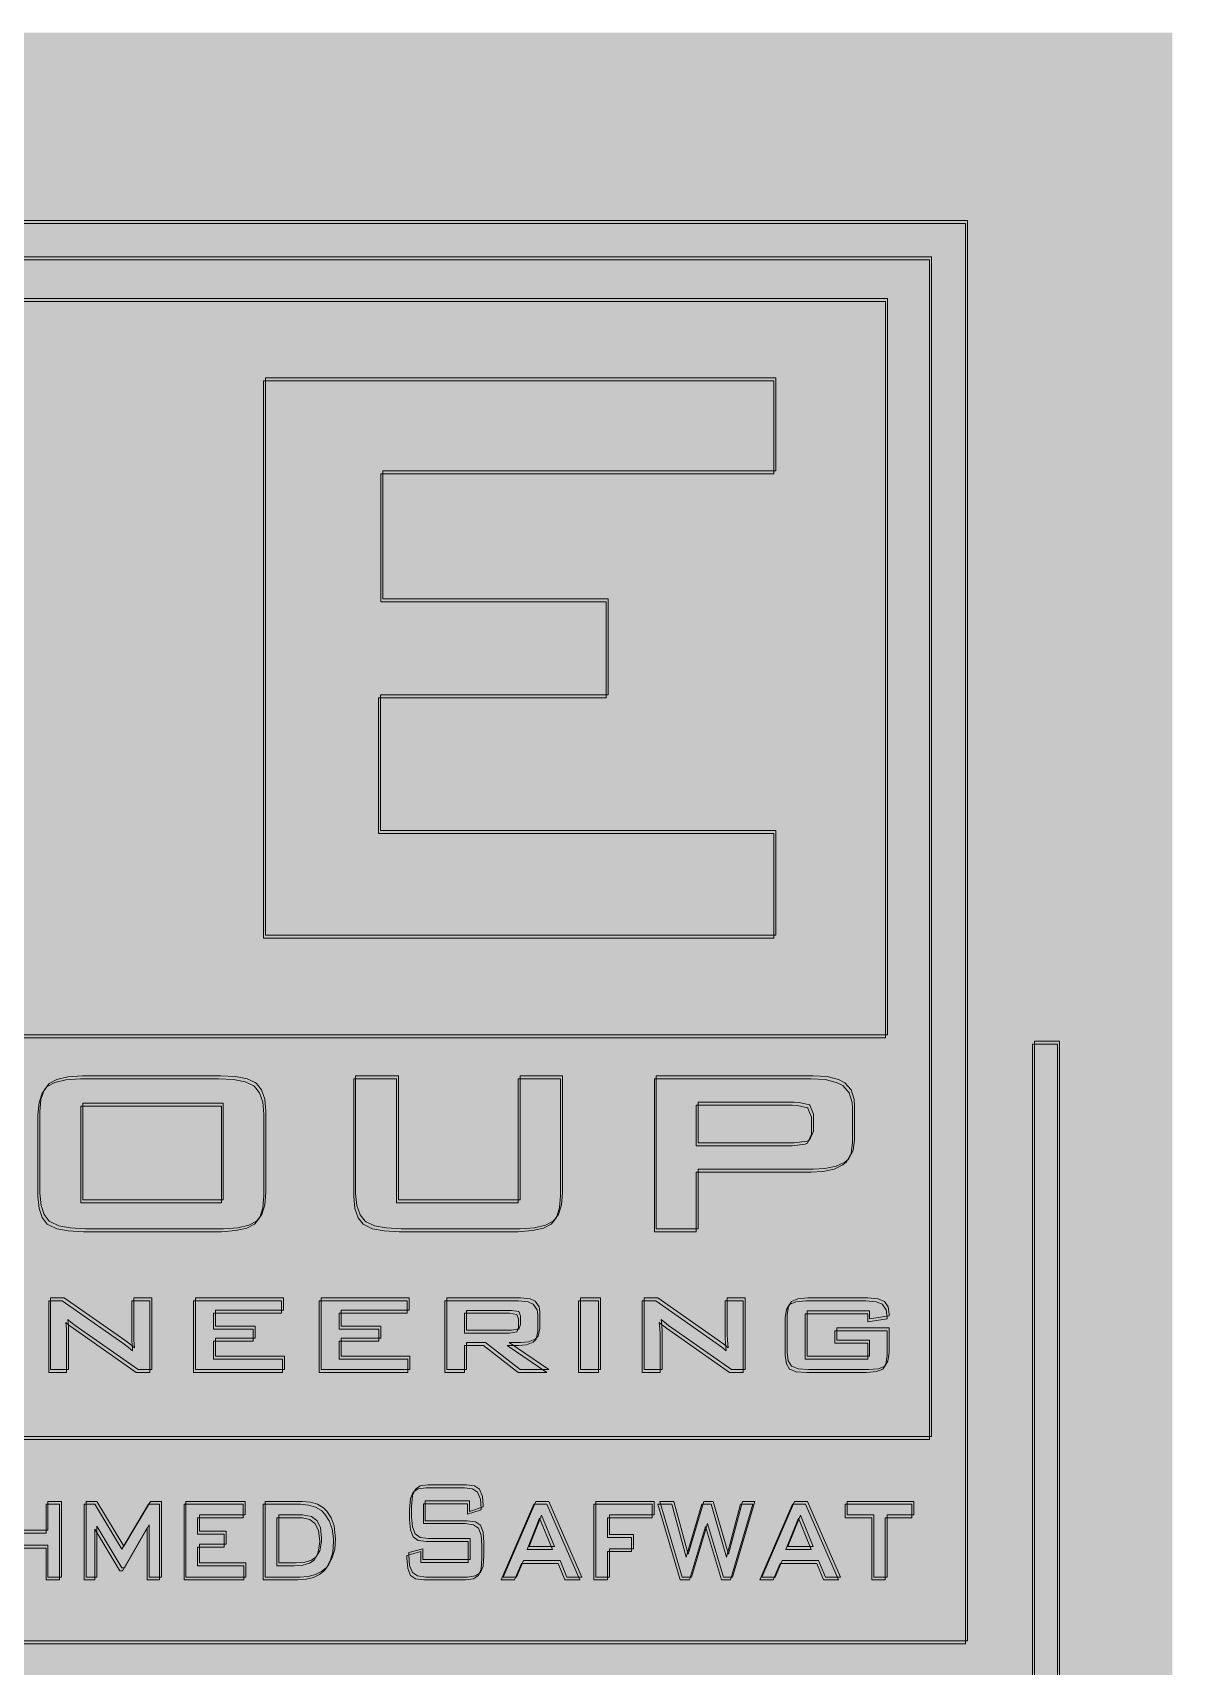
# Model space of a CAD drawing. Extents: x 594 to 813, y 174 to 240.
# Drawn here: x 800.354 to 801.74, y 188.869 to 190.856 of the extents above; entities that cross this region are included whole.
import ezdxf

# ---------------------------------------------------------------- set-up
doc = ezdxf.new("R2010")
doc.units = 0
doc.header["$MEASUREMENT"] = 0
doc.layers.add('UGCE-Logo', color=11, linetype='CONTINUOUS', lineweight=0)

# ---------------------------------------------------------------- blocks, each defined once
blk = doc.blocks.new('UGCE LOGO C')
at = {"layer": 'UGCE-Logo', "true_color": 0xffffff}
blk.add_hatch(color=7, dxfattribs=at).paths.add_polyline_path([(107380, 60870), (107380, 0), (0, 0), (0, 60870)])
at = {"layer": 'UGCE-Logo', "lineweight": 0, "true_color": 0x06336b}
h = blk.add_hatch(color=156, dxfattribs=at)
h.paths.add_polyline_path([(101375, 55359), (5508, 55359), (5508, 13718), (101375, 13718)])
h.paths.add_polyline_path([(59406, 15590), (59406, 17808), (61138, 17808), (61138, 17415), (59804, 17415), (59804, 16933), (60579, 16933), (60579, 16551), (59804, 16551), (59804, 16007), (61158, 16007), (61158, 15590)], flags=16)
h.paths.add_polyline_path([(54900, 15590), (54507, 15590), (54507, 16586), (53631, 17808), (54160, 17808), (54731, 16979), (55313, 17808), (55772, 17808), (54900, 16597)], flags=16)
h.paths.add_polyline_path([(61729, 15590), (61729, 17808), (61999, 17808), (63372, 16335), (63372, 17808), (63727, 17808), (63727, 15590), (63453, 15590), (62088, 17087), (62088, 15590)], flags=16)
h.paths.add_polyline_path([(6569, 19713), (6569, 54298), (100314, 54298), (100314, 19713)], flags=16)
h.paths.add_polyline_path([(53396, 17411), (52620, 17411), (52620, 15590), (52227, 15590), (52227, 17411), (51455, 17411), (51455, 17808), (53396, 17808)], flags=16)
h.paths.add_polyline_path([(50950, 15590), (50560, 15590), (50560, 17808), (50950, 17808)], flags=16)
h.paths.add_polyline_path([(64422, 15918), (64410, 16115), (64410, 17284), (64445, 17592), (64499, 17697), (64653, 17789), (64830, 17808), (65999, 17808), (66235, 17770), (66331, 17700), (66408, 17481), (66420, 17311), (66420, 17253), (66034, 17160), (66034, 17400), (64803, 17400), (64803, 16015), (66034, 16015), (66034, 16485), (65390, 16485), (65390, 16883), (66420, 16883), (66420, 16115), (66385, 15810), (66335, 15702), (66177, 15609), (65999, 15590), (64830, 15590), (64595, 15629), (64499, 15702)], flags=16)
h.paths.add_polyline_path([(49993, 15590), (48253, 15590), (48253, 17808), (49974, 17808), (49974, 17415), (48647, 17415), (48647, 16933), (49418, 16933), (49418, 16551), (48647, 16551), (48647, 16007), (49993, 16007)], flags=16)
h.paths.add_polyline_path([(67068, 15787), (67068, 16211), (67091, 16366), (67230, 16400), (67500, 16400), (67570, 16400), (67643, 16366), (67662, 16211), (67662, 15787), (67639, 15625), (67500, 15590), (67161, 15590), (67087, 15633)], flags=16)
h.paths.add_polyline_path([(47802, 17808), (47158, 15590), (46891, 15590), (46429, 17156), (45958, 15590), (45688, 15590), (45036, 17808), (45445, 17808), (45865, 16261), (46320, 17808), (46587, 17808), (47038, 16261), (47451, 17808)], flags=16)
h.paths.add_polyline_path([(69603, 15590), (70721, 18295), (71161, 18295), (72292, 15590), (71778, 15590), (71539, 16180), (70289, 16180), (70062, 15590)], flags=16)
h.paths.add_polyline_path([(44692, 15590), (42949, 15590), (42949, 17808), (44673, 17808), (44673, 17415), (43346, 17415), (43346, 16933), (44118, 16933), (44118, 16551), (43346, 16551), (43346, 16007), (44692, 16007)], flags=16)
h.paths.add_polyline_path([(70486, 16670), (70926, 17770), (71350, 16670)], flags=0)
h.paths.add_polyline_path([(72785, 15590), (72785, 17808), (73183, 17808), (73183, 16964), (74409, 16964), (74409, 17808), (74803, 17808), (74803, 15590), (74409, 15590), (74409, 16524), (73183, 16524), (73183, 15590)], flags=16)
h.paths.add_polyline_path([(42235, 15590), (41842, 15590), (41842, 16524), (40622, 16524), (40622, 15590), (40225, 15590), (40225, 17808), (40622, 17808), (40622, 16964), (41842, 16964), (41842, 17808), (42235, 17808)], flags=16)
h.paths.add_polyline_path([(39785, 15590), (38134, 15590), (38134, 17808), (38528, 17808), (38528, 16007), (39785, 16007)], flags=16)
h.paths.add_polyline_path([(75528, 15590), (75528, 17808), (75841, 17808), (76632, 16493), (77419, 17808), (77739, 17808), (77739, 15590), (77372, 15590), (77372, 17118), (76651, 15856), (76574, 15856), (75841, 17079), (75841, 15590)], flags=16)
h.paths.add_polyline_path([(37432, 15590), (35410, 15590), (35410, 18295), (37417, 18295), (37417, 17835), (35866, 17835), (35866, 17230), (36768, 17230), (36768, 16771), (35866, 16771), (35866, 16099), (37432, 16099)], flags=16)
h.paths.add_polyline_path([(78456, 15590), (78456, 17808), (80192, 17808), (80192, 17415), (78854, 17415), (78854, 16933), (79633, 16933), (79633, 16551), (78854, 16551), (78854, 16007), (80212, 16007), (80212, 15590)], flags=16)
h.paths.add_polyline_path([(80779, 15590), (80779, 17808), (81867, 17808), (82106, 17785), (82310, 17724), (82484, 17623), (82588, 17523), (82715, 17326), (82800, 17087), (82835, 16798), (82839, 16705), (82816, 16404), (82746, 16150), (82616, 15907), (82426, 15752), (82249, 15663), (82036, 15609), (81797, 15590), (81770, 15590)], flags=16)
h.paths.add_polyline_path([(81176, 16007), (81176, 17411), (81902, 17411), (82141, 17361), (82298, 17243), (82399, 17029), (82439, 16689), (82380, 16362), (82268, 16173), (82137, 16084), (81940, 16026), (81685, 16007)], flags=0)
h.paths.add_polyline_path([(33208, 16705), (33185, 16404), (33119, 16150), (32989, 15907), (32799, 15752), (32621, 15663), (32413, 15609), (32174, 15590), (32147, 15590), (31163, 15590), (31163, 17808), (32247, 17808), (32479, 17785), (32683, 17724), (32857, 17623), (32961, 17523), (33088, 17326), (33169, 17087), (33208, 16798)], flags=16)
h.paths.add_polyline_path([(32756, 16362), (32641, 16173), (32513, 16084), (32317, 16026), (32062, 16007), (31560, 16007), (31560, 17411), (32279, 17411), (32513, 17361), (32671, 17245), (32671, 17241), (32772, 17029), (32811, 16691)], flags=0)
h.paths.add_polyline_path([(30600, 15590), (28856, 15590), (28856, 17808), (30580, 17808), (30580, 17415), (29253, 17415), (29253, 16933), (30025, 16933), (30025, 16551), (29253, 16551), (29253, 16007), (30600, 16007)], flags=16)
h.paths.add_polyline_path([(84992, 16231), (84992, 16304), (85397, 16420), (85397, 16099), (86789, 16099), (86789, 16717), (85563, 16717), (85319, 16751), (85173, 16852), (85096, 17060), (85073, 17357), (85073, 17654), (85100, 17978), (85173, 18160), (85319, 18264), (85559, 18295), (86681, 18295), (86917, 18264), (87063, 18163), (87148, 17955), (87171, 17648), (86766, 17515), (86766, 17824), (85474, 17824), (85474, 17241), (86704, 17241), (86944, 17207), (87094, 17110), (87094, 17106), (87171, 16902), (87194, 16601), (87194, 16231), (87167, 15910), (87094, 15725), (86947, 15625), (86708, 15590), (86704, 15590), (85485, 15590), (85242, 15625), (85096, 15725), (85015, 15930)], flags=16)
h.paths.add_polyline_path([(28142, 15590), (27780, 15590), (27780, 17118), (27062, 15856), (26985, 15856), (26260, 17079), (26260, 15590), (25947, 15590), (25947, 17808), (26260, 17808), (27047, 16493), (27826, 17808), (28142, 17808)], flags=16)
h.paths.add_polyline_path([(87758, 15590), (88714, 17808), (89096, 17808), (90068, 15590), (89625, 15590), (89424, 16076), (88356, 16076), (88151, 15590)], flags=16)
h.paths.add_polyline_path([(88521, 16481), (88884, 17403), (89262, 16481)], flags=0)
h.paths.add_polyline_path([(25546, 15590), (25106, 15590), (24906, 16076), (23845, 16076), (23640, 15590), (23251, 15590), (24203, 17808), (24578, 17808)], flags=16)
h.paths.add_polyline_path([(24747, 16481), (24011, 16481), (24373, 17403)], flags=0)
h.paths.add_polyline_path([(90474, 15590), (90474, 17808), (92186, 17808), (92186, 17411), (90871, 17411), (90871, 16832), (91577, 16832), (91577, 16420), (90871, 16420), (90871, 15590)], flags=16)
h.paths.add_polyline_path([(22776, 15590), (22386, 15590), (22386, 16524), (21167, 16524), (21167, 15590), (20770, 15590), (20770, 17808), (21167, 17808), (21167, 16964), (22386, 16964), (22386, 17808), (22776, 17808)], flags=16)
h.paths.add_polyline_path([(92352, 17808), (92761, 17808), (93186, 16261), (93641, 17808), (93911, 17808), (94362, 16261), (94779, 17808), (95138, 17808), (94486, 15590), (94220, 15590), (93753, 17156), (93278, 15590), (93008, 15590)], flags=16)
h.paths.add_polyline_path([(20095, 16115), (20060, 15810), (20010, 15702), (19852, 15609), (19678, 15590), (18436, 15590), (18204, 15629), (18104, 15702), (18031, 15918), (18019, 16115), (18019, 17284), (18054, 17592), (18104, 17697), (18259, 17789), (18436, 17808), (19678, 17808), (19910, 17770), (20010, 17697), (20083, 17477), (20095, 17284)], flags=16)
h.paths.add_polyline_path([(95342, 15590), (96299, 17808), (96681, 17808), (97653, 15590), (97213, 15590), (97009, 16076), (95940, 16076), (95736, 15590)], flags=16)
h.paths.add_polyline_path([(19705, 16015), (18409, 16015), (18409, 17400), (19705, 17400)], flags=0)
h.paths.add_polyline_path([(96106, 16481), (96473, 17403), (96847, 16481)], flags=0)
h.paths.add_polyline_path([(97846, 17411), (97846, 17808), (99802, 17808), (99802, 17411), (99019, 17411), (99019, 15590), (98625, 15590), (98625, 17411)], flags=16)
h.paths.add_polyline_path([(17244, 15590), (16820, 15590), (16820, 17261), (16827, 17384), (16835, 17550), (16773, 17380), (16723, 17268), (15986, 15914), (15894, 15914), (15157, 17272), (15091, 17419), (15041, 17550), (15049, 17396), (15053, 17261), (15053, 15590), (14682, 15590), (14682, 18295), (15053, 18295), (15975, 16659), (16877, 18295), (17244, 18295)], flags=16)
h.paths.add_polyline_path([(12383, 15787), (12360, 15625), (12225, 15590), (11885, 15590), (11816, 15633), (11793, 15787), (11793, 16211), (11816, 16366), (11955, 16400), (12225, 16400), (12294, 16400), (12364, 16366), (12383, 16211)], flags=16)
h.paths.add_polyline_path([(11341, 15590), (10778, 15590), (10107, 16431), (9737, 16431), (9737, 15590), (9351, 15590), (9351, 17808), (10797, 17808), (11072, 17751), (11168, 17477), (11175, 17376), (11175, 16856), (11115, 16546), (10913, 16439), (10797, 16431), (10578, 16431)], flags=16)
h.paths.add_polyline_path([(10809, 16991), (10770, 16852), (10632, 16813), (9737, 16813), (9737, 17427), (10632, 17427), (10770, 17384), (10809, 17245)], flags=0)
h.paths.add_polyline_path([(8764, 16705), (8741, 16404), (8672, 16150), (8560, 15941), (8498, 15872), (8355, 15752), (8178, 15663), (7970, 15609), (7727, 15590), (7700, 15590), (6720, 15590), (6720, 17808), (7800, 17808), (8035, 17785), (8236, 17724), (8409, 17623), (8514, 17523), (8641, 17326), (8726, 17087), (8760, 16798)], flags=16)
h.paths.add_polyline_path([(8359, 16640), (8309, 16362), (8197, 16173), (8066, 16084), (7869, 16026), (7619, 16007), (7113, 16007), (7113, 17411), (7836, 17411), (8070, 17361), (8227, 17243), (8328, 17029), (8359, 16732)], flags=0)
h = blk.add_hatch(color=156, dxfattribs=at)
h.paths.add_polyline_path([(99030, 53073), (7883, 53073), (7883, 31490), (99030, 31490)])
h.paths.add_polyline_path([(48062, 34460), (36978, 34460, -0.414214), (33875, 37563), (33875, 47718, -0.414214), (36978, 50821), (48062, 50821, -0.414214), (51165, 47718), (51165, 46759), (47789, 46052), (47789, 47862), (37251, 47862), (37251, 37485), (47789, 37485), (47789, 41166), (42257, 41166), (42257, 43965), (51165, 43965), (51165, 37563, -0.414214)], flags=16)
h.paths.add_polyline_path([(57930, 37563), (57930, 47718, -0.414214), (61034, 50821), (70700, 50821, -0.414214), (73803, 47718), (73803, 45438), (70427, 44731), (70427, 47862), (61307, 47862), (61307, 37485), (70427, 37485), (70427, 40999), (73803, 40202), (73803, 37563, -0.414214), (70700, 34460), (61034, 34460, -0.414214)], flags=16)
h.paths.add_polyline_path([(23634, 34411), (13568, 34411, -0.414214), (10465, 37514), (10465, 50808), (13823, 50808), (13823, 37514), (23413, 37514), (23413, 50808), (26737, 50808), (26737, 37514, -0.414214)], flags=16)
h.paths.add_polyline_path([(80784, 50746), (95753, 50746), (95753, 48021), (84228, 48021), (84228, 44269), (90836, 44269), (90836, 41455), (84159, 41455), (84159, 37474), (95753, 37474), (95753, 34408), (80784, 34408)], flags=16)
blk.add_hatch(color=156, dxfattribs=at).paths.add_polyline_path([(3541, 6403), (3541, 31303), (2810, 31303), (2810, 5672), (104072, 5672), (104072, 31303), (103341, 31303), (103341, 6403)])
h = blk.add_hatch(color=156, dxfattribs=at)
h.dxf.hatch_style = 1
h.paths.add_polyline_path([(80522, 30061), (80488, 30088), (80248, 30197), (79905, 30264), (79465, 30286), (75506, 30286), (75417, 30286), (74993, 30256), (74670, 30180), (74446, 30061), (74441, 30055), (74293, 29863), (74204, 29586), (74173, 29227), (74173, 26844), (74207, 26485), (74296, 26214), (74446, 26024), (74483, 25999), (74723, 25888), (75063, 25823), (75506, 25801), (79465, 25801), (79554, 25801), (79978, 25832), (80299, 25907), (80522, 26024), (80530, 26033), (80678, 26222), (80767, 26499), (80798, 26861), (80798, 29243), (80764, 29598), (80672, 29871)])
h.paths.add_polyline_path([(79551, 29483), (79551, 26644), (75426, 26644), (75426, 29483)], flags=16)
h = blk.add_hatch(color=156, dxfattribs=at)
h.dxf.hatch_style = 1
h.paths.add_polyline_path([(89495, 26861), (89495, 30286), (88251, 30286), (88251, 26644), (84684, 26644), (84684, 30286), (83431, 30286), (83431, 26839), (83465, 26485), (83559, 26211), (83713, 26024), (83744, 26002), (83983, 25890), (84324, 25823), (84764, 25801), (88165, 25801), (88254, 25801), (88675, 25832), (88999, 25907), (89222, 26024), (89230, 26033), (89378, 26222), (89467, 26499)])
h = blk.add_hatch(color=156, dxfattribs=at)
h.dxf.hatch_style = 1
h.paths.add_polyline_path([(97526, 27634), (97780, 27757), (97880, 27846), (98017, 28091), (98064, 28415), (98064, 29416), (98053, 29592), (97961, 29876), (97780, 30083), (97587, 30180), (97261, 30261), (96848, 30286), (92248, 30286), (92248, 25801), (93478, 25801), (93478, 27550), (96848, 27550), (97186, 27567)])
h.paths.add_polyline_path([(93478, 28323), (93478, 29511), (96293, 29511), (96438, 29505), (96749, 29431), (96859, 29157), (96859, 28667), (96742, 28401), (96670, 28367), (96293, 28323)], flags=16)
h = blk.add_hatch(color=156, dxfattribs=at)
h.dxf.hatch_style = 1
h.paths.add_polyline_path([(74887, 23774), (74487, 23774), (74487, 21670), (75014, 21670), (75014, 22807), (75009, 22957), (74992, 23141), (75082, 23059), (75202, 22968), (77050, 21670), (77450, 21670), (77450, 23774), (76923, 23774), (76923, 22668), (76928, 22554), (76931, 22534), (76948, 22305), (76821, 22418), (76662, 22534)])
h = blk.add_hatch(color=156, dxfattribs=at)
h.dxf.hatch_style = 1
h.paths.add_polyline_path([(79322, 23414), (81315, 23414), (81315, 23774), (78735, 23774), (78735, 21670), (81340, 21670), (81340, 22067), (79322, 22067), (79322, 22588), (80487, 22588), (80487, 22946), (79322, 22946)])
h = blk.add_hatch(color=156, dxfattribs=at)
h.dxf.hatch_style = 1
h.paths.add_polyline_path([(83008, 23414), (85001, 23414), (85001, 23774), (82421, 23774), (82421, 21670), (85024, 21670), (85024, 22067), (83008, 22067), (83008, 22588), (84170, 22588), (84170, 22946), (83008, 22946)])
h = blk.add_hatch(color=156, dxfattribs=at)
h.dxf.hatch_style = 1
h.paths.add_polyline_path([(88832, 23365), (88812, 23513), (88699, 23677), (88546, 23742), (88262, 23774), (86107, 23774), (86107, 21670), (86685, 21670), (86685, 22464), (87241, 22464), (88256, 21670), (89098, 21670), (87933, 22464), (88262, 22464), (88497, 22483), (88699, 22560), (88781, 22651), (88832, 22872)])
h.paths.add_polyline_path([(86685, 23408), (88004, 23408), (88214, 23374), (88268, 23243), (88268, 22991), (88214, 22861), (88004, 22824), (86685, 22824)], flags=16)
h = blk.add_hatch(color=156, dxfattribs=at)
h.dxf.hatch_style = 1
h.paths.add_polyline_path([(90610, 23774), (90023, 23774), (90023, 21670), (90610, 21670)])
h = blk.add_hatch(color=156, dxfattribs=at)
h.dxf.hatch_style = 1
h.paths.add_polyline_path([(94855, 23774), (94327, 23774), (94327, 22668), (94333, 22554), (94333, 22534), (94353, 22305), (94225, 22418), (94066, 22534), (92291, 23774), (91891, 23774), (91891, 21670), (92419, 21670), (92419, 22807), (92413, 22957), (92393, 23141), (92487, 23059), (92603, 22968), (94455, 21670), (94855, 21670)])
h = blk.add_hatch(color=156, dxfattribs=at)
h.dxf.hatch_style = 1
h.paths.add_polyline_path([(99074, 22892), (97546, 22892), (97546, 22534), (98504, 22534), (98504, 22067), (96675, 22067), (96675, 23396), (98504, 23396), (98504, 23161), (99074, 23246), (99074, 23294), (99046, 23513), (98943, 23669), (98938, 23672), (98751, 23748), (98450, 23774), (96692, 23774), (96397, 23745), (96216, 23666), (96122, 23521), (96088, 23275), (96088, 22169), (96119, 21928), (96216, 21775), (96224, 21769), (96411, 21695), (96712, 21670), (98470, 21670), (98765, 21698), (98946, 21775), (99040, 21922), (99074, 22169)])
at = {"layer": 'UGCE-Logo', "color": 156, "true_color": 0x06336b}
for points in [[(101375, 55359), (101375, 13718), (5508, 13718), (5508, 55359)], [(100314, 54298), (100314, 19713), (6569, 19713), (6569, 54298)], [(99030, 53073), (99030, 31490), (7883, 31490), (7883, 53073)], [(3541, 6403), (103341, 6403), (103341, 31303), (104072, 31303), (104072, 5672), (2810, 5672), (2810, 31303), (3541, 31303)]]:
    blk.add_lwpolyline(points, close=True, dxfattribs=at)
at = {"layer": 'UGCE-Logo', "color": 156, "lineweight": 0, "true_color": 0x06336b}
for points in [[(95753, 50746), (80784, 50746), (80784, 34408), (95753, 34408), (95753, 37474), (84159, 37474), (84159, 41455), (90836, 41455), (90836, 44269), (84228, 44269), (84228, 48021), (95753, 48021)], [(74173, 29227), (74173, 26861), (74173, 26844), (74207, 26485), (74296, 26214), (74446, 26024), (74483, 25999), (74723, 25888), (75063, 25823), (75506, 25801), (79465, 25801), (79554, 25801), (79978, 25832), (80299, 25907), (80522, 26024), (80530, 26033), (80678, 26222), (80767, 26499), (80798, 26861), (80798, 29227), (80798, 29243), (80764, 29598), (80672, 29871), (80522, 30061), (80488, 30088), (80248, 30197), (79905, 30264), (79465, 30286), (75506, 30286), (75417, 30286), (74993, 30256), (74670, 30180), (74446, 30061), (74441, 30055), (74293, 29863), (74204, 29586)], [(83431, 30286), (83431, 26861), (83431, 26839), (83465, 26485), (83559, 26211), (83713, 26024), (83744, 26002), (83983, 25890), (84324, 25823), (84764, 25801), (88165, 25801), (88254, 25801), (88675, 25832), (88999, 25907), (89222, 26024), (89230, 26033), (89378, 26222), (89467, 26499), (89495, 26861), (89495, 30286), (88251, 30286), (88251, 26644), (84684, 26644), (84684, 30286)], [(97961, 29876), (97780, 30083), (97587, 30180), (97261, 30261), (96848, 30286), (92248, 30286), (92248, 25801), (93478, 25801), (93478, 27550), (96848, 27550), (97186, 27567), (97526, 27634), (97780, 27757), (97880, 27846), (98017, 28091), (98064, 28415), (98064, 29416), (98053, 29592)], [(79551, 26644), (75426, 26644), (75426, 29483), (79551, 29483)], [(93478, 29511), (96293, 29511), (96438, 29505), (96742, 29433), (96750, 29427), (96859, 29157), (96859, 28677), (96856, 28660), (96742, 28401), (96670, 28367), (96293, 28323), (93478, 28323)], [(74487, 23774), (74487, 21670), (75014, 21670), (75014, 22807), (75009, 22957), (74992, 23141), (75082, 23059), (75202, 22968), (77050, 21670), (77450, 21670), (77450, 23774), (76923, 23774), (76923, 22668), (76928, 22554), (76931, 22534), (76948, 22305), (76821, 22418), (76662, 22534), (74887, 23774)], [(78735, 23774), (78735, 21670), (81340, 21670), (81340, 22067), (79322, 22067), (79322, 22588), (80487, 22588), (80487, 22946), (79322, 22946), (79322, 23414), (81315, 23414), (81315, 23774)], [(82421, 23774), (82421, 21670), (85024, 21670), (85024, 22067), (83008, 22067), (83008, 22588), (84170, 22588), (84170, 22946), (83008, 22946), (83008, 23414), (85001, 23414), (85001, 23774)], [(88262, 22464), (88497, 22483), (88699, 22560), (88781, 22651), (88832, 22872), (88832, 23365), (88812, 23513), (88699, 23677), (88546, 23742), (88262, 23774), (86107, 23774), (86107, 21670), (86685, 21670), (86685, 22464), (87241, 22464), (88256, 21670), (89098, 21670), (87933, 22464)], [(90023, 23774), (90610, 23774), (90610, 21670), (90023, 21670)], [(91891, 23774), (91891, 21670), (92419, 21670), (92419, 22807), (92413, 22957), (92393, 23141), (92487, 23059), (92603, 22968), (94455, 21670), (94855, 21670), (94855, 23774), (94327, 23774), (94327, 22668), (94333, 22554), (94333, 22534), (94353, 22305), (94225, 22418), (94066, 22534), (92291, 23774)], [(97546, 22892), (97546, 22534), (98504, 22534), (98504, 22067), (96675, 22067), (96675, 23396), (98504, 23396), (98504, 23161), (99074, 23246), (99074, 23294), (99046, 23513), (98943, 23669), (98938, 23672), (98751, 23748), (98450, 23774), (96712, 23774), (96692, 23774), (96397, 23745), (96216, 23666), (96122, 23521), (96088, 23275), (96088, 22169), (96119, 21928), (96216, 21775), (96224, 21769), (96411, 21695), (96712, 21670), (98450, 21670), (98470, 21670), (98765, 21698), (98946, 21775), (99040, 21922), (99074, 22169), (99074, 22892)], [(86685, 23408), (88004, 23408), (88214, 23374), (88268, 23243), (88268, 22991), (88214, 22861), (88004, 22824), (86685, 22824)], [(85319, 18264), (85173, 18160), (85100, 17978), (85073, 17654), (85073, 17357), (85096, 17060), (85173, 16852), (85319, 16751), (85563, 16717), (86789, 16717), (86789, 16099), (85397, 16099), (85397, 16420), (84992, 16304), (84992, 16231), (85015, 15930), (85096, 15725), (85242, 15625), (85485, 15590), (86704, 15590), (86708, 15590), (86947, 15625), (87094, 15725), (87167, 15910), (87194, 16231), (87194, 16601), (87171, 16902), (87094, 17106), (87094, 17110), (86944, 17207), (86704, 17241), (85474, 17241), (85474, 17824), (86766, 17824), (86766, 17515), (87167, 17646), (87167, 17700), (87148, 17955), (87063, 18163), (86917, 18264), (86681, 18295), (85559, 18295)], [(72785, 15590), (73183, 15590), (73183, 16524), (74409, 16524), (74409, 15590), (74803, 15590), (74803, 17808), (74409, 17808), (74409, 16964), (73183, 16964), (73183, 17808), (72785, 17808)], [(76651, 15856), (77372, 17118), (77372, 15590), (77739, 15590), (77739, 17808), (77419, 17808), (76632, 16493), (75841, 17808), (75528, 17808), (75528, 15590), (75841, 15590), (75841, 17079), (76574, 15856)], [(78456, 15590), (80212, 15590), (80212, 16007), (78854, 16007), (78854, 16551), (79633, 16551), (79633, 16933), (78854, 16933), (78854, 17415), (80192, 17415), (80192, 17808), (78456, 17808)], [(80779, 15590), (81770, 15590), (81797, 15590), (82036, 15609), (82249, 15663), (82426, 15752), (82573, 15872), (82634, 15941), (82746, 16150), (82816, 16404), (82839, 16705), (82835, 16798), (82800, 17087), (82715, 17326), (82588, 17523), (82484, 17623), (82310, 17724), (82106, 17785), (81867, 17808), (80779, 17808)], [(90068, 15590), (89096, 17808), (88714, 17808), (87758, 15590), (88151, 15590), (88356, 16076), (89424, 16076), (89625, 15590)], [(90474, 15590), (90871, 15590), (90871, 16420), (91577, 16420), (91577, 16832), (90871, 16832), (90871, 17411), (92186, 17411), (92186, 17808), (90474, 17808)], [(94362, 16261), (93911, 17808), (93641, 17808), (93186, 16261), (92761, 17808), (92352, 17808), (93008, 15590), (93278, 15590), (93753, 17156), (94220, 15590), (94486, 15590), (95138, 17808), (94779, 17808)], [(97653, 15590), (96681, 17808), (96299, 17808), (95342, 15590), (95736, 15590), (95940, 16076), (97009, 16076), (97213, 15590)], [(97846, 17411), (98625, 17411), (98625, 15590), (99019, 15590), (99019, 17411), (99802, 17411), (99802, 17808), (97846, 17808)], [(81871, 17411), (81921, 17407), (82141, 17361), (82295, 17245), (82299, 17241), (82399, 17029), (82434, 16732), (82430, 16640), (82380, 16362), (82268, 16173), (82137, 16084), (81940, 16026), (81685, 16007), (81176, 16007), (81176, 17411)], [(88521, 16481), (88884, 17403), (89262, 16481)], [(96106, 16481), (96473, 17403), (96847, 16481)]]:
    blk.add_lwpolyline(points, close=True, dxfattribs=at)
blk = doc.blocks.new('UGCE Logo 2')
at = {"layer": 'UGCE-Logo', "true_color": 0xffffff}
blk.add_hatch(color=7, dxfattribs=at).paths.add_polyline_path([(107380, 60870), (107380, 0), (0, 0), (0, 60870)])
at = {"layer": 'UGCE-Logo', "lineweight": 0, "true_color": 0x06336b}
h = blk.add_hatch(color=156, dxfattribs=at)
h.paths.add_polyline_path([(101375, 55359), (5508, 55359), (5508, 13718), (101375, 13718)])
h.paths.add_polyline_path([(59406, 15590), (59406, 17808), (61138, 17808), (61138, 17415), (59804, 17415), (59804, 16933), (60579, 16933), (60579, 16551), (59804, 16551), (59804, 16007), (61158, 16007), (61158, 15590)], flags=16)
h.paths.add_polyline_path([(54900, 15590), (54507, 15590), (54507, 16586), (53631, 17808), (54160, 17808), (54731, 16979), (55313, 17808), (55772, 17808), (54900, 16597)], flags=16)
h.paths.add_polyline_path([(61729, 15590), (61729, 17808), (61999, 17808), (63372, 16335), (63372, 17808), (63727, 17808), (63727, 15590), (63453, 15590), (62088, 17087), (62088, 15590)], flags=16)
h.paths.add_polyline_path([(6569, 19713), (6569, 54298), (100314, 54298), (100314, 19713)], flags=16)
h.paths.add_polyline_path([(53396, 17411), (52620, 17411), (52620, 15590), (52227, 15590), (52227, 17411), (51455, 17411), (51455, 17808), (53396, 17808)], flags=16)
h.paths.add_polyline_path([(50950, 15590), (50560, 15590), (50560, 17808), (50950, 17808)], flags=16)
h.paths.add_polyline_path([(64422, 15918), (64410, 16115), (64410, 17284), (64445, 17592), (64499, 17697), (64653, 17789), (64830, 17808), (65999, 17808), (66235, 17770), (66331, 17700), (66408, 17481), (66420, 17311), (66420, 17253), (66034, 17160), (66034, 17400), (64803, 17400), (64803, 16015), (66034, 16015), (66034, 16485), (65390, 16485), (65390, 16883), (66420, 16883), (66420, 16115), (66385, 15810), (66335, 15702), (66177, 15609), (65999, 15590), (64830, 15590), (64595, 15629), (64499, 15702)], flags=16)
h.paths.add_polyline_path([(49993, 15590), (48253, 15590), (48253, 17808), (49974, 17808), (49974, 17415), (48647, 17415), (48647, 16933), (49418, 16933), (49418, 16551), (48647, 16551), (48647, 16007), (49993, 16007)], flags=16)
h.paths.add_polyline_path([(67068, 15787), (67068, 16211), (67091, 16366), (67230, 16400), (67500, 16400), (67570, 16400), (67643, 16366), (67662, 16211), (67662, 15787), (67639, 15625), (67500, 15590), (67161, 15590), (67087, 15633)], flags=16)
h.paths.add_polyline_path([(47802, 17808), (47158, 15590), (46891, 15590), (46429, 17156), (45958, 15590), (45688, 15590), (45036, 17808), (45445, 17808), (45865, 16261), (46320, 17808), (46587, 17808), (47038, 16261), (47451, 17808)], flags=16)
h.paths.add_polyline_path([(69603, 15590), (70721, 18295), (71161, 18295), (72292, 15590), (71778, 15590), (71539, 16180), (70289, 16180), (70062, 15590)], flags=16)
h.paths.add_polyline_path([(44692, 15590), (42949, 15590), (42949, 17808), (44673, 17808), (44673, 17415), (43346, 17415), (43346, 16933), (44118, 16933), (44118, 16551), (43346, 16551), (43346, 16007), (44692, 16007)], flags=16)
h.paths.add_polyline_path([(70486, 16670), (70926, 17770), (71350, 16670)], flags=0)
h.paths.add_polyline_path([(72785, 15590), (72785, 17808), (73183, 17808), (73183, 16964), (74409, 16964), (74409, 17808), (74803, 17808), (74803, 15590), (74409, 15590), (74409, 16524), (73183, 16524), (73183, 15590)], flags=16)
h.paths.add_polyline_path([(42235, 15590), (41842, 15590), (41842, 16524), (40622, 16524), (40622, 15590), (40225, 15590), (40225, 17808), (40622, 17808), (40622, 16964), (41842, 16964), (41842, 17808), (42235, 17808)], flags=16)
h.paths.add_polyline_path([(39785, 15590), (38134, 15590), (38134, 17808), (38528, 17808), (38528, 16007), (39785, 16007)], flags=16)
h.paths.add_polyline_path([(75528, 15590), (75528, 17808), (75841, 17808), (76632, 16493), (77419, 17808), (77739, 17808), (77739, 15590), (77372, 15590), (77372, 17118), (76651, 15856), (76574, 15856), (75841, 17079), (75841, 15590)], flags=16)
h.paths.add_polyline_path([(37432, 15590), (35410, 15590), (35410, 18295), (37417, 18295), (37417, 17835), (35866, 17835), (35866, 17230), (36768, 17230), (36768, 16771), (35866, 16771), (35866, 16099), (37432, 16099)], flags=16)
h.paths.add_polyline_path([(78456, 15590), (78456, 17808), (80192, 17808), (80192, 17415), (78854, 17415), (78854, 16933), (79633, 16933), (79633, 16551), (78854, 16551), (78854, 16007), (80212, 16007), (80212, 15590)], flags=16)
h.paths.add_polyline_path([(80779, 15590), (80779, 17808), (81867, 17808), (82106, 17785), (82310, 17724), (82484, 17623), (82588, 17523), (82715, 17326), (82800, 17087), (82835, 16798), (82839, 16705), (82816, 16404), (82746, 16150), (82616, 15907), (82426, 15752), (82249, 15663), (82036, 15609), (81797, 15590), (81770, 15590)], flags=16)
h.paths.add_polyline_path([(81176, 16007), (81176, 17411), (81902, 17411), (82141, 17361), (82298, 17243), (82399, 17029), (82439, 16689), (82380, 16362), (82268, 16173), (82137, 16084), (81940, 16026), (81685, 16007)], flags=0)
h.paths.add_polyline_path([(33208, 16705), (33185, 16404), (33119, 16150), (32989, 15907), (32799, 15752), (32621, 15663), (32413, 15609), (32174, 15590), (32147, 15590), (31163, 15590), (31163, 17808), (32247, 17808), (32479, 17785), (32683, 17724), (32857, 17623), (32961, 17523), (33088, 17326), (33169, 17087), (33208, 16798)], flags=16)
h.paths.add_polyline_path([(32756, 16362), (32641, 16173), (32513, 16084), (32317, 16026), (32062, 16007), (31560, 16007), (31560, 17411), (32279, 17411), (32513, 17361), (32671, 17245), (32671, 17241), (32772, 17029), (32811, 16691)], flags=0)
h.paths.add_polyline_path([(30600, 15590), (28856, 15590), (28856, 17808), (30580, 17808), (30580, 17415), (29253, 17415), (29253, 16933), (30025, 16933), (30025, 16551), (29253, 16551), (29253, 16007), (30600, 16007)], flags=16)
h.paths.add_polyline_path([(84992, 16231), (84992, 16304), (85397, 16420), (85397, 16099), (86789, 16099), (86789, 16717), (85563, 16717), (85319, 16751), (85173, 16852), (85096, 17060), (85073, 17357), (85073, 17654), (85100, 17978), (85173, 18160), (85319, 18264), (85559, 18295), (86681, 18295), (86917, 18264), (87063, 18163), (87148, 17955), (87171, 17648), (86766, 17515), (86766, 17824), (85474, 17824), (85474, 17241), (86704, 17241), (86944, 17207), (87094, 17110), (87094, 17106), (87171, 16902), (87194, 16601), (87194, 16231), (87167, 15910), (87094, 15725), (86947, 15625), (86708, 15590), (86704, 15590), (85485, 15590), (85242, 15625), (85096, 15725), (85015, 15930)], flags=16)
h.paths.add_polyline_path([(28142, 15590), (27780, 15590), (27780, 17118), (27062, 15856), (26985, 15856), (26260, 17079), (26260, 15590), (25947, 15590), (25947, 17808), (26260, 17808), (27047, 16493), (27826, 17808), (28142, 17808)], flags=16)
h.paths.add_polyline_path([(87758, 15590), (88714, 17808), (89096, 17808), (90068, 15590), (89625, 15590), (89424, 16076), (88356, 16076), (88151, 15590)], flags=16)
h.paths.add_polyline_path([(88521, 16481), (88884, 17403), (89262, 16481)], flags=0)
h.paths.add_polyline_path([(25546, 15590), (25106, 15590), (24906, 16076), (23845, 16076), (23640, 15590), (23251, 15590), (24203, 17808), (24578, 17808)], flags=16)
h.paths.add_polyline_path([(24747, 16481), (24011, 16481), (24373, 17403)], flags=0)
h.paths.add_polyline_path([(90474, 15590), (90474, 17808), (92186, 17808), (92186, 17411), (90871, 17411), (90871, 16832), (91577, 16832), (91577, 16420), (90871, 16420), (90871, 15590)], flags=16)
h.paths.add_polyline_path([(22776, 15590), (22386, 15590), (22386, 16524), (21167, 16524), (21167, 15590), (20770, 15590), (20770, 17808), (21167, 17808), (21167, 16964), (22386, 16964), (22386, 17808), (22776, 17808)], flags=16)
h.paths.add_polyline_path([(92352, 17808), (92761, 17808), (93186, 16261), (93641, 17808), (93911, 17808), (94362, 16261), (94779, 17808), (95138, 17808), (94486, 15590), (94220, 15590), (93753, 17156), (93278, 15590), (93008, 15590)], flags=16)
h.paths.add_polyline_path([(20095, 16115), (20060, 15810), (20010, 15702), (19852, 15609), (19678, 15590), (18436, 15590), (18204, 15629), (18104, 15702), (18031, 15918), (18019, 16115), (18019, 17284), (18054, 17592), (18104, 17697), (18259, 17789), (18436, 17808), (19678, 17808), (19910, 17770), (20010, 17697), (20083, 17477), (20095, 17284)], flags=16)
h.paths.add_polyline_path([(95342, 15590), (96299, 17808), (96681, 17808), (97653, 15590), (97213, 15590), (97009, 16076), (95940, 16076), (95736, 15590)], flags=16)
h.paths.add_polyline_path([(19705, 16015), (18409, 16015), (18409, 17400), (19705, 17400)], flags=0)
h.paths.add_polyline_path([(96106, 16481), (96473, 17403), (96847, 16481)], flags=0)
h.paths.add_polyline_path([(97846, 17411), (97846, 17808), (99802, 17808), (99802, 17411), (99019, 17411), (99019, 15590), (98625, 15590), (98625, 17411)], flags=16)
h.paths.add_polyline_path([(17244, 15590), (16820, 15590), (16820, 17261), (16827, 17384), (16835, 17550), (16773, 17380), (16723, 17268), (15986, 15914), (15894, 15914), (15157, 17272), (15091, 17419), (15041, 17550), (15049, 17396), (15053, 17261), (15053, 15590), (14682, 15590), (14682, 18295), (15053, 18295), (15975, 16659), (16877, 18295), (17244, 18295)], flags=16)
h.paths.add_polyline_path([(12383, 15787), (12360, 15625), (12225, 15590), (11885, 15590), (11816, 15633), (11793, 15787), (11793, 16211), (11816, 16366), (11955, 16400), (12225, 16400), (12294, 16400), (12364, 16366), (12383, 16211)], flags=16)
h.paths.add_polyline_path([(11341, 15590), (10778, 15590), (10107, 16431), (9737, 16431), (9737, 15590), (9351, 15590), (9351, 17808), (10797, 17808), (11072, 17751), (11168, 17477), (11175, 17376), (11175, 16856), (11115, 16546), (10913, 16439), (10797, 16431), (10578, 16431)], flags=16)
h.paths.add_polyline_path([(10809, 16991), (10770, 16852), (10632, 16813), (9737, 16813), (9737, 17427), (10632, 17427), (10770, 17384), (10809, 17245)], flags=0)
h.paths.add_polyline_path([(8764, 16705), (8741, 16404), (8672, 16150), (8560, 15941), (8498, 15872), (8355, 15752), (8178, 15663), (7970, 15609), (7727, 15590), (7700, 15590), (6720, 15590), (6720, 17808), (7800, 17808), (8035, 17785), (8236, 17724), (8409, 17623), (8514, 17523), (8641, 17326), (8726, 17087), (8760, 16798)], flags=16)
h.paths.add_polyline_path([(8359, 16640), (8309, 16362), (8197, 16173), (8066, 16084), (7869, 16026), (7619, 16007), (7113, 16007), (7113, 17411), (7836, 17411), (8070, 17361), (8227, 17243), (8328, 17029), (8359, 16732)], flags=0)
h = blk.add_hatch(color=156, dxfattribs=at)
h.paths.add_polyline_path([(99030, 53073), (7883, 53073), (7883, 31490), (99030, 31490)])
h.paths.add_polyline_path([(48062, 34460), (36978, 34460, -0.414214), (33875, 37563), (33875, 47718, -0.414214), (36978, 50821), (48062, 50821, -0.414214), (51165, 47718), (51165, 46759), (47789, 46052), (47789, 47862), (37251, 47862), (37251, 37485), (47789, 37485), (47789, 41166), (42257, 41166), (42257, 43965), (51165, 43965), (51165, 37563, -0.414214)], flags=16)
h.paths.add_polyline_path([(57930, 37563), (57930, 47718, -0.414214), (61034, 50821), (70700, 50821, -0.414214), (73803, 47718), (73803, 45438), (70427, 44731), (70427, 47862), (61307, 47862), (61307, 37485), (70427, 37485), (70427, 40999), (73803, 40202), (73803, 37563, -0.414214), (70700, 34460), (61034, 34460, -0.414214)], flags=16)
h.paths.add_polyline_path([(23634, 34411), (13568, 34411, -0.414214), (10465, 37514), (10465, 50808), (13823, 50808), (13823, 37514), (23413, 37514), (23413, 50808), (26737, 50808), (26737, 37514, -0.414214)], flags=16)
h.paths.add_polyline_path([(80784, 50746), (95753, 50746), (95753, 48021), (84228, 48021), (84228, 44269), (90836, 44269), (90836, 41455), (84159, 41455), (84159, 37474), (95753, 37474), (95753, 34408), (80784, 34408)], flags=16)
blk.add_hatch(color=156, dxfattribs=at).paths.add_polyline_path([(3541, 6403), (3541, 31303), (2810, 31303), (2810, 5672), (104072, 5672), (104072, 31303), (103341, 31303), (103341, 6403)])
h = blk.add_hatch(color=156, dxfattribs=at)
h.dxf.hatch_style = 1
h.paths.add_polyline_path([(80522, 30061), (80488, 30088), (80248, 30197), (79905, 30264), (79465, 30286), (75506, 30286), (75417, 30286), (74993, 30256), (74670, 30180), (74446, 30061), (74441, 30055), (74293, 29863), (74204, 29586), (74173, 29227), (74173, 26844), (74207, 26485), (74296, 26214), (74446, 26024), (74483, 25999), (74723, 25888), (75063, 25823), (75506, 25801), (79465, 25801), (79554, 25801), (79978, 25832), (80299, 25907), (80522, 26024), (80530, 26033), (80678, 26222), (80767, 26499), (80798, 26861), (80798, 29243), (80764, 29598), (80672, 29871)])
h.paths.add_polyline_path([(79551, 29483), (79551, 26644), (75426, 26644), (75426, 29483)], flags=16)
h = blk.add_hatch(color=156, dxfattribs=at)
h.dxf.hatch_style = 1
h.paths.add_polyline_path([(89495, 26861), (89495, 30286), (88251, 30286), (88251, 26644), (84684, 26644), (84684, 30286), (83431, 30286), (83431, 26839), (83465, 26485), (83559, 26211), (83713, 26024), (83744, 26002), (83983, 25890), (84324, 25823), (84764, 25801), (88165, 25801), (88254, 25801), (88675, 25832), (88999, 25907), (89222, 26024), (89230, 26033), (89378, 26222), (89467, 26499)])
h = blk.add_hatch(color=156, dxfattribs=at)
h.dxf.hatch_style = 1
h.paths.add_polyline_path([(97526, 27634), (97780, 27757), (97880, 27846), (98017, 28091), (98064, 28415), (98064, 29416), (98053, 29592), (97961, 29876), (97780, 30083), (97587, 30180), (97261, 30261), (96848, 30286), (92248, 30286), (92248, 25801), (93478, 25801), (93478, 27550), (96848, 27550), (97186, 27567)])
h.paths.add_polyline_path([(93478, 28323), (93478, 29511), (96293, 29511), (96438, 29505), (96749, 29431), (96859, 29157), (96859, 28667), (96742, 28401), (96670, 28367), (96293, 28323)], flags=16)
h = blk.add_hatch(color=156, dxfattribs=at)
h.dxf.hatch_style = 1
h.paths.add_polyline_path([(74887, 23774), (74487, 23774), (74487, 21670), (75014, 21670), (75014, 22807), (75009, 22957), (74992, 23141), (75082, 23059), (75202, 22968), (77050, 21670), (77450, 21670), (77450, 23774), (76923, 23774), (76923, 22668), (76928, 22554), (76931, 22534), (76948, 22305), (76821, 22418), (76662, 22534)])
h = blk.add_hatch(color=156, dxfattribs=at)
h.dxf.hatch_style = 1
h.paths.add_polyline_path([(79322, 23414), (81315, 23414), (81315, 23774), (78735, 23774), (78735, 21670), (81340, 21670), (81340, 22067), (79322, 22067), (79322, 22588), (80487, 22588), (80487, 22946), (79322, 22946)])
h = blk.add_hatch(color=156, dxfattribs=at)
h.dxf.hatch_style = 1
h.paths.add_polyline_path([(83008, 23414), (85001, 23414), (85001, 23774), (82421, 23774), (82421, 21670), (85024, 21670), (85024, 22067), (83008, 22067), (83008, 22588), (84170, 22588), (84170, 22946), (83008, 22946)])
h = blk.add_hatch(color=156, dxfattribs=at)
h.dxf.hatch_style = 1
h.paths.add_polyline_path([(88832, 23365), (88812, 23513), (88699, 23677), (88546, 23742), (88262, 23774), (86107, 23774), (86107, 21670), (86685, 21670), (86685, 22464), (87241, 22464), (88256, 21670), (89098, 21670), (87933, 22464), (88262, 22464), (88497, 22483), (88699, 22560), (88781, 22651), (88832, 22872)])
h.paths.add_polyline_path([(86685, 23408), (88004, 23408), (88214, 23374), (88268, 23243), (88268, 22991), (88214, 22861), (88004, 22824), (86685, 22824)], flags=16)
h = blk.add_hatch(color=156, dxfattribs=at)
h.dxf.hatch_style = 1
h.paths.add_polyline_path([(90610, 23774), (90023, 23774), (90023, 21670), (90610, 21670)])
h = blk.add_hatch(color=156, dxfattribs=at)
h.dxf.hatch_style = 1
h.paths.add_polyline_path([(94855, 23774), (94327, 23774), (94327, 22668), (94333, 22554), (94333, 22534), (94353, 22305), (94225, 22418), (94066, 22534), (92291, 23774), (91891, 23774), (91891, 21670), (92419, 21670), (92419, 22807), (92413, 22957), (92393, 23141), (92487, 23059), (92603, 22968), (94455, 21670), (94855, 21670)])
h = blk.add_hatch(color=156, dxfattribs=at)
h.dxf.hatch_style = 1
h.paths.add_polyline_path([(99074, 22892), (97546, 22892), (97546, 22534), (98504, 22534), (98504, 22067), (96675, 22067), (96675, 23396), (98504, 23396), (98504, 23161), (99074, 23246), (99074, 23294), (99046, 23513), (98943, 23669), (98938, 23672), (98751, 23748), (98450, 23774), (96692, 23774), (96397, 23745), (96216, 23666), (96122, 23521), (96088, 23275), (96088, 22169), (96119, 21928), (96216, 21775), (96224, 21769), (96411, 21695), (96712, 21670), (98470, 21670), (98765, 21698), (98946, 21775), (99040, 21922), (99074, 22169)])
at = {"layer": 'UGCE-Logo', "color": 156, "true_color": 0x06336b}
for points in [[(101375, 55359), (101375, 13718), (5508, 13718), (5508, 55359)], [(100314, 54298), (100314, 19713), (6569, 19713), (6569, 54298)], [(99030, 53073), (99030, 31490), (7883, 31490), (7883, 53073)], [(3541, 6403), (103341, 6403), (103341, 31303), (104072, 31303), (104072, 5672), (2810, 5672), (2810, 31303), (3541, 31303)]]:
    blk.add_lwpolyline(points, close=True, dxfattribs=at)
at = {"layer": 'UGCE-Logo', "color": 156, "lineweight": 0, "true_color": 0x06336b}
for points in [[(95753, 50746), (80784, 50746), (80784, 34408), (95753, 34408), (95753, 37474), (84159, 37474), (84159, 41455), (90836, 41455), (90836, 44269), (84228, 44269), (84228, 48021), (95753, 48021)], [(74173, 29227), (74173, 26861), (74173, 26844), (74207, 26485), (74296, 26214), (74446, 26024), (74483, 25999), (74723, 25888), (75063, 25823), (75506, 25801), (79465, 25801), (79554, 25801), (79978, 25832), (80299, 25907), (80522, 26024), (80530, 26033), (80678, 26222), (80767, 26499), (80798, 26861), (80798, 29227), (80798, 29243), (80764, 29598), (80672, 29871), (80522, 30061), (80488, 30088), (80248, 30197), (79905, 30264), (79465, 30286), (75506, 30286), (75417, 30286), (74993, 30256), (74670, 30180), (74446, 30061), (74441, 30055), (74293, 29863), (74204, 29586)], [(83431, 30286), (83431, 26861), (83431, 26839), (83465, 26485), (83559, 26211), (83713, 26024), (83744, 26002), (83983, 25890), (84324, 25823), (84764, 25801), (88165, 25801), (88254, 25801), (88675, 25832), (88999, 25907), (89222, 26024), (89230, 26033), (89378, 26222), (89467, 26499), (89495, 26861), (89495, 30286), (88251, 30286), (88251, 26644), (84684, 26644), (84684, 30286)], [(97961, 29876), (97780, 30083), (97587, 30180), (97261, 30261), (96848, 30286), (92248, 30286), (92248, 25801), (93478, 25801), (93478, 27550), (96848, 27550), (97186, 27567), (97526, 27634), (97780, 27757), (97880, 27846), (98017, 28091), (98064, 28415), (98064, 29416), (98053, 29592)], [(79551, 26644), (75426, 26644), (75426, 29483), (79551, 29483)], [(93478, 29511), (96293, 29511), (96438, 29505), (96742, 29433), (96750, 29427), (96859, 29157), (96859, 28677), (96856, 28660), (96742, 28401), (96670, 28367), (96293, 28323), (93478, 28323)], [(74487, 23774), (74487, 21670), (75014, 21670), (75014, 22807), (75009, 22957), (74992, 23141), (75082, 23059), (75202, 22968), (77050, 21670), (77450, 21670), (77450, 23774), (76923, 23774), (76923, 22668), (76928, 22554), (76931, 22534), (76948, 22305), (76821, 22418), (76662, 22534), (74887, 23774)], [(78735, 23774), (78735, 21670), (81340, 21670), (81340, 22067), (79322, 22067), (79322, 22588), (80487, 22588), (80487, 22946), (79322, 22946), (79322, 23414), (81315, 23414), (81315, 23774)], [(82421, 23774), (82421, 21670), (85024, 21670), (85024, 22067), (83008, 22067), (83008, 22588), (84170, 22588), (84170, 22946), (83008, 22946), (83008, 23414), (85001, 23414), (85001, 23774)], [(88262, 22464), (88497, 22483), (88699, 22560), (88781, 22651), (88832, 22872), (88832, 23365), (88812, 23513), (88699, 23677), (88546, 23742), (88262, 23774), (86107, 23774), (86107, 21670), (86685, 21670), (86685, 22464), (87241, 22464), (88256, 21670), (89098, 21670), (87933, 22464)], [(90023, 23774), (90610, 23774), (90610, 21670), (90023, 21670)], [(91891, 23774), (91891, 21670), (92419, 21670), (92419, 22807), (92413, 22957), (92393, 23141), (92487, 23059), (92603, 22968), (94455, 21670), (94855, 21670), (94855, 23774), (94327, 23774), (94327, 22668), (94333, 22554), (94333, 22534), (94353, 22305), (94225, 22418), (94066, 22534), (92291, 23774)], [(97546, 22892), (97546, 22534), (98504, 22534), (98504, 22067), (96675, 22067), (96675, 23396), (98504, 23396), (98504, 23161), (99074, 23246), (99074, 23294), (99046, 23513), (98943, 23669), (98938, 23672), (98751, 23748), (98450, 23774), (96712, 23774), (96692, 23774), (96397, 23745), (96216, 23666), (96122, 23521), (96088, 23275), (96088, 22169), (96119, 21928), (96216, 21775), (96224, 21769), (96411, 21695), (96712, 21670), (98450, 21670), (98470, 21670), (98765, 21698), (98946, 21775), (99040, 21922), (99074, 22169), (99074, 22892)], [(86685, 23408), (88004, 23408), (88214, 23374), (88268, 23243), (88268, 22991), (88214, 22861), (88004, 22824), (86685, 22824)], [(85319, 18264), (85173, 18160), (85100, 17978), (85073, 17654), (85073, 17357), (85096, 17060), (85173, 16852), (85319, 16751), (85563, 16717), (86789, 16717), (86789, 16099), (85397, 16099), (85397, 16420), (84992, 16304), (84992, 16231), (85015, 15930), (85096, 15725), (85242, 15625), (85485, 15590), (86704, 15590), (86708, 15590), (86947, 15625), (87094, 15725), (87167, 15910), (87194, 16231), (87194, 16601), (87171, 16902), (87094, 17106), (87094, 17110), (86944, 17207), (86704, 17241), (85474, 17241), (85474, 17824), (86766, 17824), (86766, 17515), (87167, 17646), (87167, 17700), (87148, 17955), (87063, 18163), (86917, 18264), (86681, 18295), (85559, 18295)], [(72785, 15590), (73183, 15590), (73183, 16524), (74409, 16524), (74409, 15590), (74803, 15590), (74803, 17808), (74409, 17808), (74409, 16964), (73183, 16964), (73183, 17808), (72785, 17808)], [(76651, 15856), (77372, 17118), (77372, 15590), (77739, 15590), (77739, 17808), (77419, 17808), (76632, 16493), (75841, 17808), (75528, 17808), (75528, 15590), (75841, 15590), (75841, 17079), (76574, 15856)], [(78456, 15590), (80212, 15590), (80212, 16007), (78854, 16007), (78854, 16551), (79633, 16551), (79633, 16933), (78854, 16933), (78854, 17415), (80192, 17415), (80192, 17808), (78456, 17808)], [(80779, 15590), (81770, 15590), (81797, 15590), (82036, 15609), (82249, 15663), (82426, 15752), (82573, 15872), (82634, 15941), (82746, 16150), (82816, 16404), (82839, 16705), (82835, 16798), (82800, 17087), (82715, 17326), (82588, 17523), (82484, 17623), (82310, 17724), (82106, 17785), (81867, 17808), (80779, 17808)], [(90068, 15590), (89096, 17808), (88714, 17808), (87758, 15590), (88151, 15590), (88356, 16076), (89424, 16076), (89625, 15590)], [(90474, 15590), (90871, 15590), (90871, 16420), (91577, 16420), (91577, 16832), (90871, 16832), (90871, 17411), (92186, 17411), (92186, 17808), (90474, 17808)], [(94362, 16261), (93911, 17808), (93641, 17808), (93186, 16261), (92761, 17808), (92352, 17808), (93008, 15590), (93278, 15590), (93753, 17156), (94220, 15590), (94486, 15590), (95138, 17808), (94779, 17808)], [(97653, 15590), (96681, 17808), (96299, 17808), (95342, 15590), (95736, 15590), (95940, 16076), (97009, 16076), (97213, 15590)], [(97846, 17411), (98625, 17411), (98625, 15590), (99019, 15590), (99019, 17411), (99802, 17411), (99802, 17808), (97846, 17808)], [(81871, 17411), (81921, 17407), (82141, 17361), (82295, 17245), (82299, 17241), (82399, 17029), (82434, 16732), (82430, 16640), (82380, 16362), (82268, 16173), (82137, 16084), (81940, 16026), (81685, 16007), (81176, 16007), (81176, 17411)], [(88521, 16481), (88884, 17403), (89262, 16481)], [(96106, 16481), (96473, 17403), (96847, 16481)]]:
    blk.add_lwpolyline(points, close=True, dxfattribs=at)

msp = doc.modelspace()

# ---------------------------------------------------------------- block references
at = {"layer": 'UGCE-Logo', "color": 7}
for name, p, xscale, yscale, zscale in [('UGCE Logo 2', (797.2838, 188.3275), 4.14772177351e-05, 4.14772177351e-05, 4.14772177351e-05), ('UGCE LOGO C', (797.2862, 188.3311), 4.14772177315e-05, 4.14772177315e-05, 4.14772177315e-05)]:
    msp.add_blockref(name, p, dxfattribs=dict(at, xscale=xscale, yscale=yscale, zscale=zscale))

doc.saveas('drawing.dxf')
